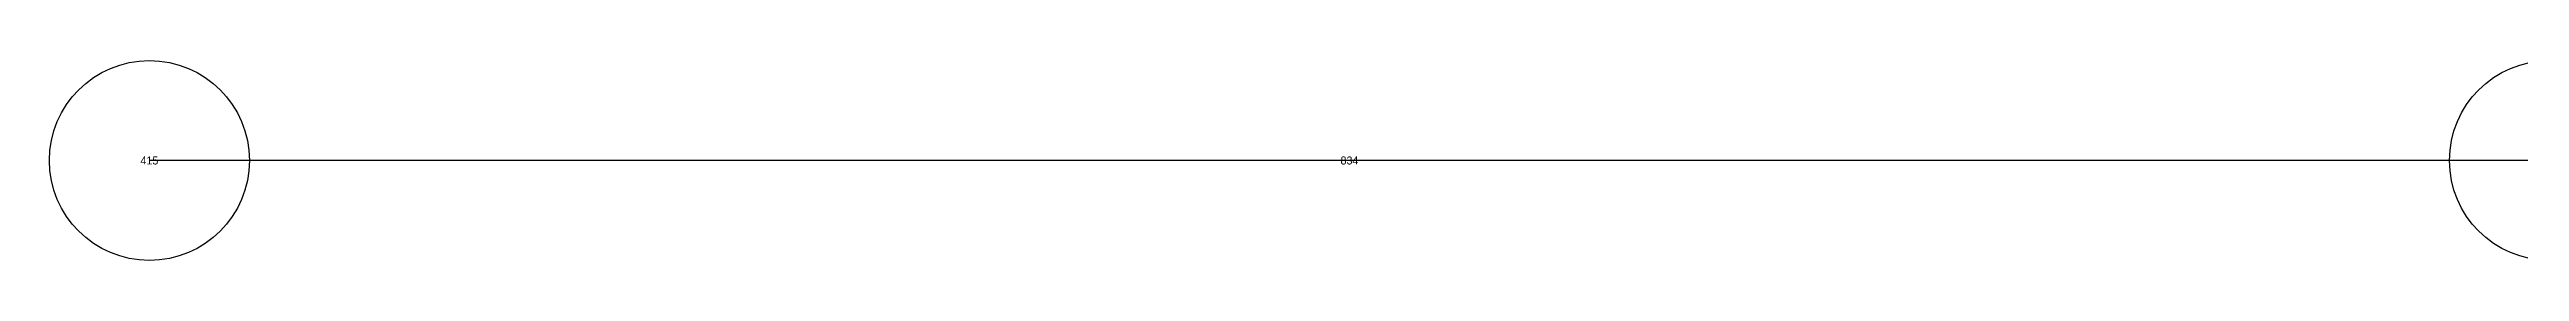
# Model space of a CAD drawing. Extents: x -2.75 to 2.75, y -2.5 to 2.5.
# Drawn here: x -2.75 to -2.132, y 0.554 to 0.604 of the extents above; entities that cross this region are included whole.
import ezdxf
from ezdxf.enums import TextEntityAlignment as Align

# ---------------------------------------------------------------- set-up
doc = ezdxf.new("R2010")
doc.units = 0
doc.header["$MEASUREMENT"] = 0
doc.header["$PDMODE"] = 33
doc.header["$PDSIZE"] = 0.05
for name, color, linetype in [('BRANCHE ESTERNO', 1, 'Continuous'), ('BRANCHES-Index', 7, 'Continuous'), ('NODI-Index', 7, 'Continuous'), ('NODO ESTERNO ZMINIMO', 4, 'Continuous'), ('NODO INTRADOSSO INTERNO', 7, 'Continuous')]:
    doc.layers.add(name, color=color, linetype=linetype)

msp = doc.modelspace()

# ---------------------------------------------------------------- linework, layer by layer
at = {"layer": 'BRANCHE ESTERNO'}
msp.add_line((-2.125, 0.57941, 1.78323), (-2.725, 0.57941, 1.90823), dxfattribs=at)
at = {"layer": 'NODO ESTERNO ZMINIMO'}
msp.add_point((-2.725, 0.57941, 1.90823), dxfattribs=at)
at = {"layer": 'NODO INTRADOSSO INTERNO'}
msp.add_point((-2.125, 0.57941, 1.78323), dxfattribs=at)

# ---------------------------------------------------------------- texts
at = {"layer": 'BRANCHES-Index'}
msp.add_text('834', height=0.002, dxfattribs=at).set_placement((-2.425, 0.57941, 1.84573), align=Align.MIDDLE_CENTER)
at = {"layer": 'NODI-Index'}
msp.add_text('415', height=0.002, dxfattribs=at).set_placement((-2.725, 0.57941, 1.90823), align=Align.MIDDLE_CENTER)

doc.saveas('drawing.dxf')
